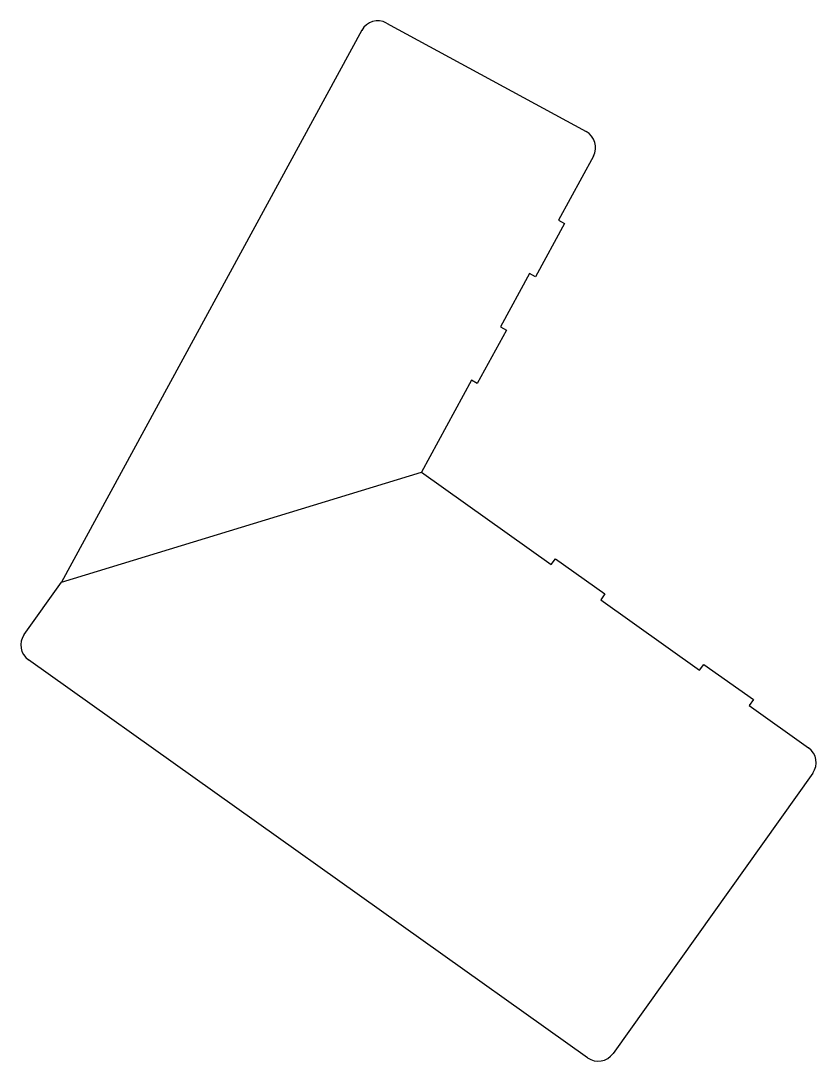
# Model space of a CAD drawing. Header units: millimetres. Extents: x -58 to 73, y -171 to 0.
import ezdxf

# ---------------------------------------------------------------- set-up
doc = ezdxf.new("R2010")
doc.units = ezdxf.units.MM
doc.layers.add('fab_top', color=7, linetype='Continuous', true_color=0x1cd582)

msp = doc.modelspace()

# ---------------------------------------------------------------- linework, layer by layer
at = {"layer": 'fab_top', "color": 1}
for p, q in [((-1.79, -1.44), (-51.22, -92.32)), ((2.28, -0.24), (35.14, -18.11)), ((36.34, -22.18), (30.6, -32.72)), ((31.57, -33.25), (26.79, -42.03)), ((30.6, -32.72), (31.57, -33.25)), ((25.83, -41.51), (21.05, -50.29)), ((26.79, -42.03), (25.83, -41.51)), ((22.01, -50.82), (17.23, -59.6)), ((21.05, -50.29), (22.01, -50.82)), ((16.27, -59.08), (8.02, -74.23)), ((17.23, -59.6), (16.27, -59.08)), ((8.02, -74.23), (29.4, -89.45)), ((29.4, -89.45), (30.09, -88.47)), ((30.09, -88.47), (38.24, -94.27)), ((-57.36, -100.95), (-51.22, -92.32)), ((38.24, -94.27), (37.54, -95.26)), ((37.54, -95.26), (53.83, -106.86)), ((35.39, -170.68), (-56.66, -105.13)), ((53.83, -106.86), (54.53, -105.88)), ((54.53, -105.88), (62.68, -111.68)), ((62.68, -111.68), (61.98, -112.66)), ((61.98, -112.66), (71.75, -119.62)), ((72.46, -123.8), (39.57, -169.98))]:
    msp.add_line(p, q, dxfattribs=at)
at = {"layer": 'fab_top', "color": 5}
msp.add_line((-51.22, -92.32), (8.02, -74.23), dxfattribs=at)
at = {"layer": 'fab_top', "color": 1}
for centre, start, end in [((0.85, -2.88), 61.4565, 151.4565), ((33.7, -20.75), 331.4565, 61.4565), ((-54.92, -102.69), 144.5429, 234.5429), ((70.01, -122.06), 324.5429, 54.5429), ((37.13, -168.24), 234.5429, 324.5429)]:
    msp.add_arc(centre, 3, start, end, dxfattribs=at)

doc.saveas('drawing.dxf')
